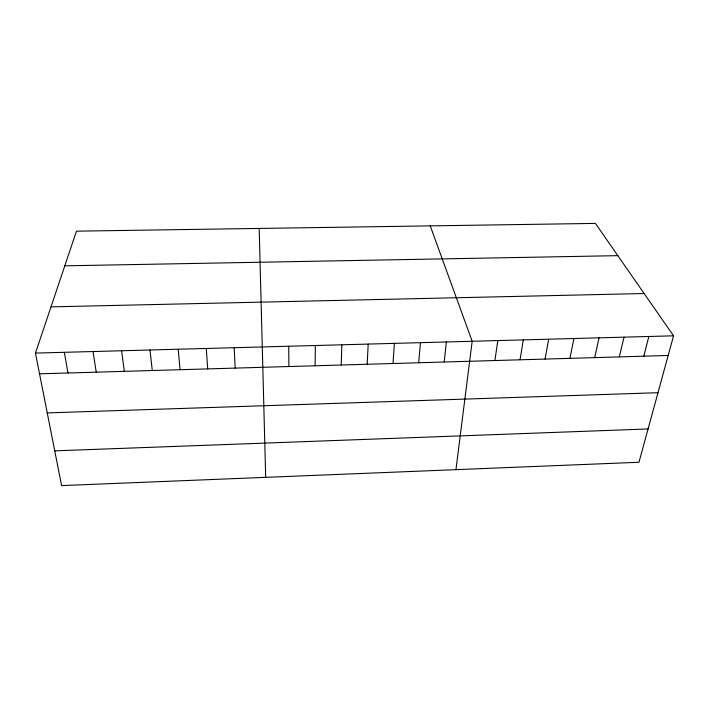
<?xml version="1.0" encoding="UTF-8"?>
<svg xmlns="http://www.w3.org/2000/svg" width="709" height="709" viewBox="0 0 709 709"><rect width="100%" height="100%" fill="white"/><g stroke="black" fill="none" stroke-linecap="round" stroke-linejoin="round"><path stroke-width="1.06" d="M315.133 365.773L315.354 345.513M341.224 365.02L341.844 344.804M367.182 364.258L368.193 344.087M392.999 363.504L394.39 343.378M418.682 362.76L420.455 342.669M444.224 362.015L446.378 341.968M455.949 469.659L472.167 341.268L430.239 225.879M494.909 360.535L497.807 340.577M520.051 359.8L523.313 339.886M545.061 359.073L548.686 339.203M569.947 358.346L573.927 338.521M594.691 357.628L599.034 337.839M619.311 356.911L624 337.165M643.807 356.193L648.841 336.491M673.55 335.818L638.96 462.259L61.586 485.594L35.45 353.091L76.466 231.169L595.409 223.406L673.55 335.818L35.45 353.091M54.726 450.853L648.07 428.954M47.246 412.913L657.987 392.706M39.536 373.811L668.17 355.484M51.004 306.864L644.153 293.526M64.803 265.831L617.823 255.657M64.333 352.311L67.967 372.978M93.047 351.531L96.229 372.154M121.602 350.76L124.332 371.339M149.989 349.989L152.284 370.523M178.216 349.227L180.077 369.717M206.275 348.474L207.71 368.91M234.183 347.711L235.193 368.104M265.68 477.343L259.184 228.431M288.714 346.24L288.891 366.544"/></g></svg>
